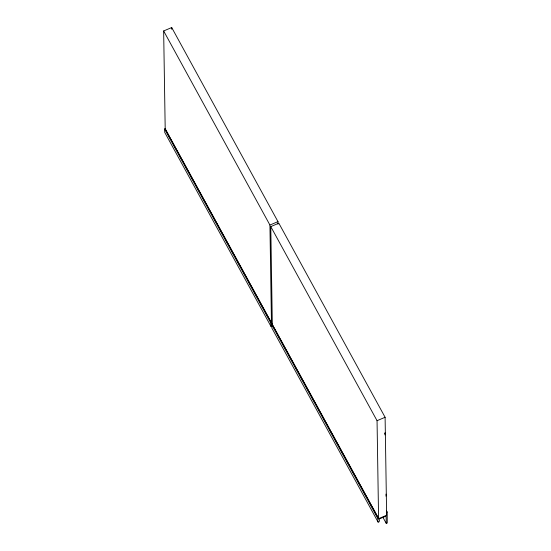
<?xml version="1.0" encoding="UTF-8"?>
<svg xmlns="http://www.w3.org/2000/svg" width="551" height="551" viewBox="0 0 551 551"><rect width="100%" height="100%" fill="white"/><g stroke="black" fill="none" stroke-linecap="round" stroke-linejoin="round"><path stroke-width="0.83" d="M270.996 326.474L164.728 132.392L164.659 129.154L165.1 128.727L271.457 322.776L270.927 323.244L270.975 326.406L271.932 326.213M378.117 522.128L271.85 328.045L271.781 324.808L272.228 324.381L378.585 518.422L378.048 518.89C376.395 523.946 380.631 522.486 379.178 519.014L386.113 516.08L386.244 523.374L387.27 523.016L387.174 512.024L386.347 510.515M165.197 128.927L163.654 30.959L171.712 27.55L277.98 221.633L278.014 224.216M165.1 128.727L271.464 323.017L269.921 225.042L277.98 221.633M270.782 226.606L278.834 223.203L385.101 417.286L386.637 515.254L378.585 518.663L377.049 420.695L270.782 226.606L272.318 324.58M377.049 420.695L385.101 417.286M386.595 512.272L387.174 512.024M163.654 30.959L269.921 225.042M382.952 517.361L386.244 523.374M272.228 324.381L378.496 518.463M164.659 129.154L270.927 323.244M271.781 324.808L378.048 518.89M272.056 323.368L272.077 325.076M171.712 27.55L171.733 29.272M384.873 433.024A8.107 1.639 67.1 0 1 384.887 434.043M385.032 432.941A8.596 1.736 67.1 0 1 384.963 434.918M385.996 494.116A8.596 1.736 67.1 0 1 385.927 496.093"/></g></svg>
